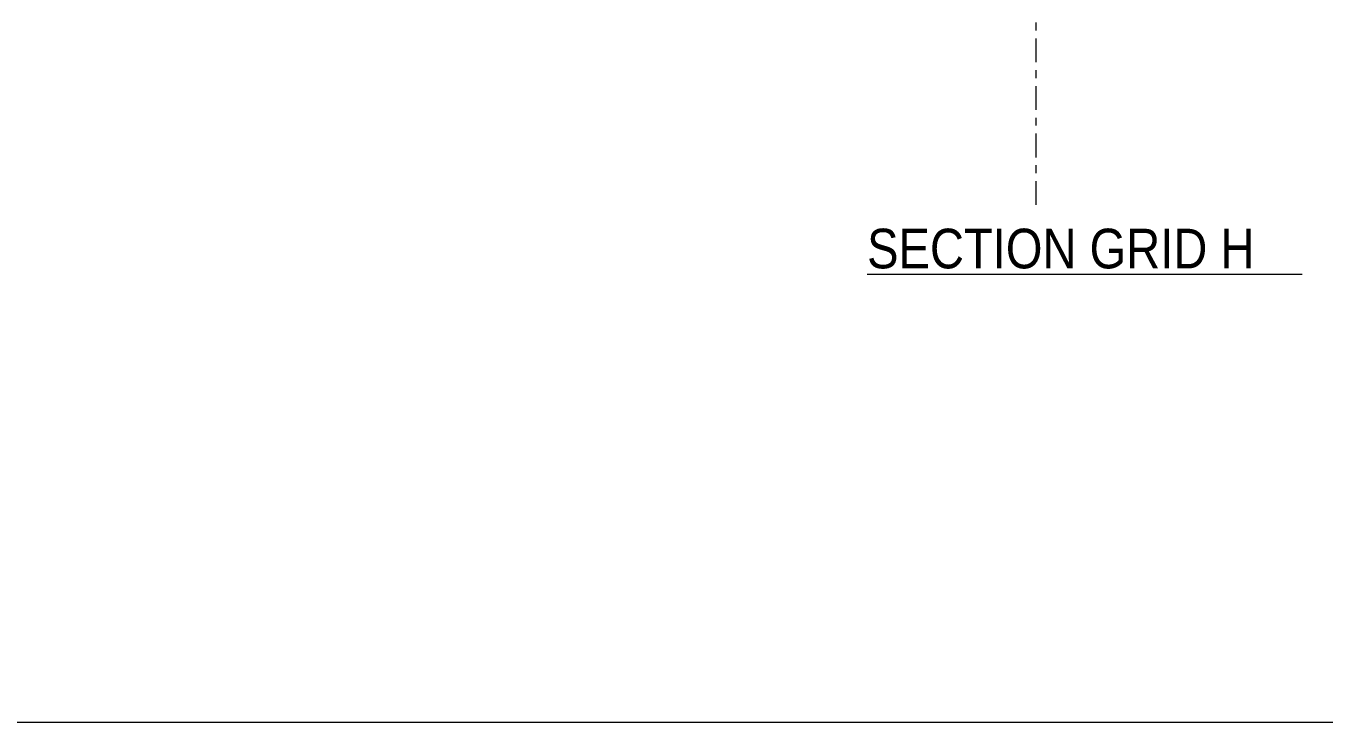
# Model space of a CAD drawing. Header units: millimetres. Extents: x -49 to 773, y -73 to 501.
# Drawn here: x 94.8 to 258.3, y -73.5 to 14.3 of the extents above; entities that cross this region are included whole.
import ezdxf

# ---------------------------------------------------------------- set-up
doc = ezdxf.new("R2010")
doc.units = ezdxf.units.MM
doc.linetypes.add('XKITLINE00', pattern=[0])
doc.linetypes.add('XKITLINE03', pattern=[6, 3, -1, 1, -1])
for name, color, linetype, lineweight in [('DrawingSheet', 5, 'Continuous', 0), ('OtherObjectType', 7, 'Continuous', 0), ('S-grid', 1, 'Continuous', 0)]:
    doc.layers.add(name, color=color, linetype=linetype, lineweight=lineweight)
doc.styles.add('ARIAL', font='ARIAL.TTF')

# ---------------------------------------------------------------- blocks, each defined once
blk = doc.blocks.new('*A398')
at = {"layer": 'DrawingSheet', "color": 5, "linetype": 'XKITLINE00', "lineweight": 0}
blk.add_line((-46.74, -73.46), (773.26, -73.46), dxfattribs=at)
blk = doc.blocks.new('*A446')
at = {"layer": 'OtherObjectType', "color": 5, "linetype": 'XKITLINE00', "lineweight": 0}
blk.add_line((200.76, -16.99), (255.58, -16.99), dxfattribs=at)
at = {"layer": 'OtherObjectType', "color": 7, "style": 'ARIAL', "width": 0.85}
blk.add_text('SECTION GRID H', height=5, dxfattribs=at).set_placement((200.76, -16.24))
blk = doc.blocks.new('*A448')
at = {"layer": 'S-grid', "color": 1, "linetype": 'XKITLINE03', "lineweight": 0}
blk.add_line((222.08, -8.24), (222.08, 137.35), dxfattribs=at)
at = {"layer": 'S-grid', "color": 3, "style": 'ARIAL', "width": 0.85}
blk.add_text("8'", height=3, dxfattribs=at).set_placement((220.59, 138.35))

msp = doc.modelspace()

# ---------------------------------------------------------------- block references
at = {"lineweight": 0}
for name in ['*A398', '*A448', '*A446']:
    msp.add_blockref(name, (0, 0), dxfattribs=at)

doc.saveas('drawing.dxf')
